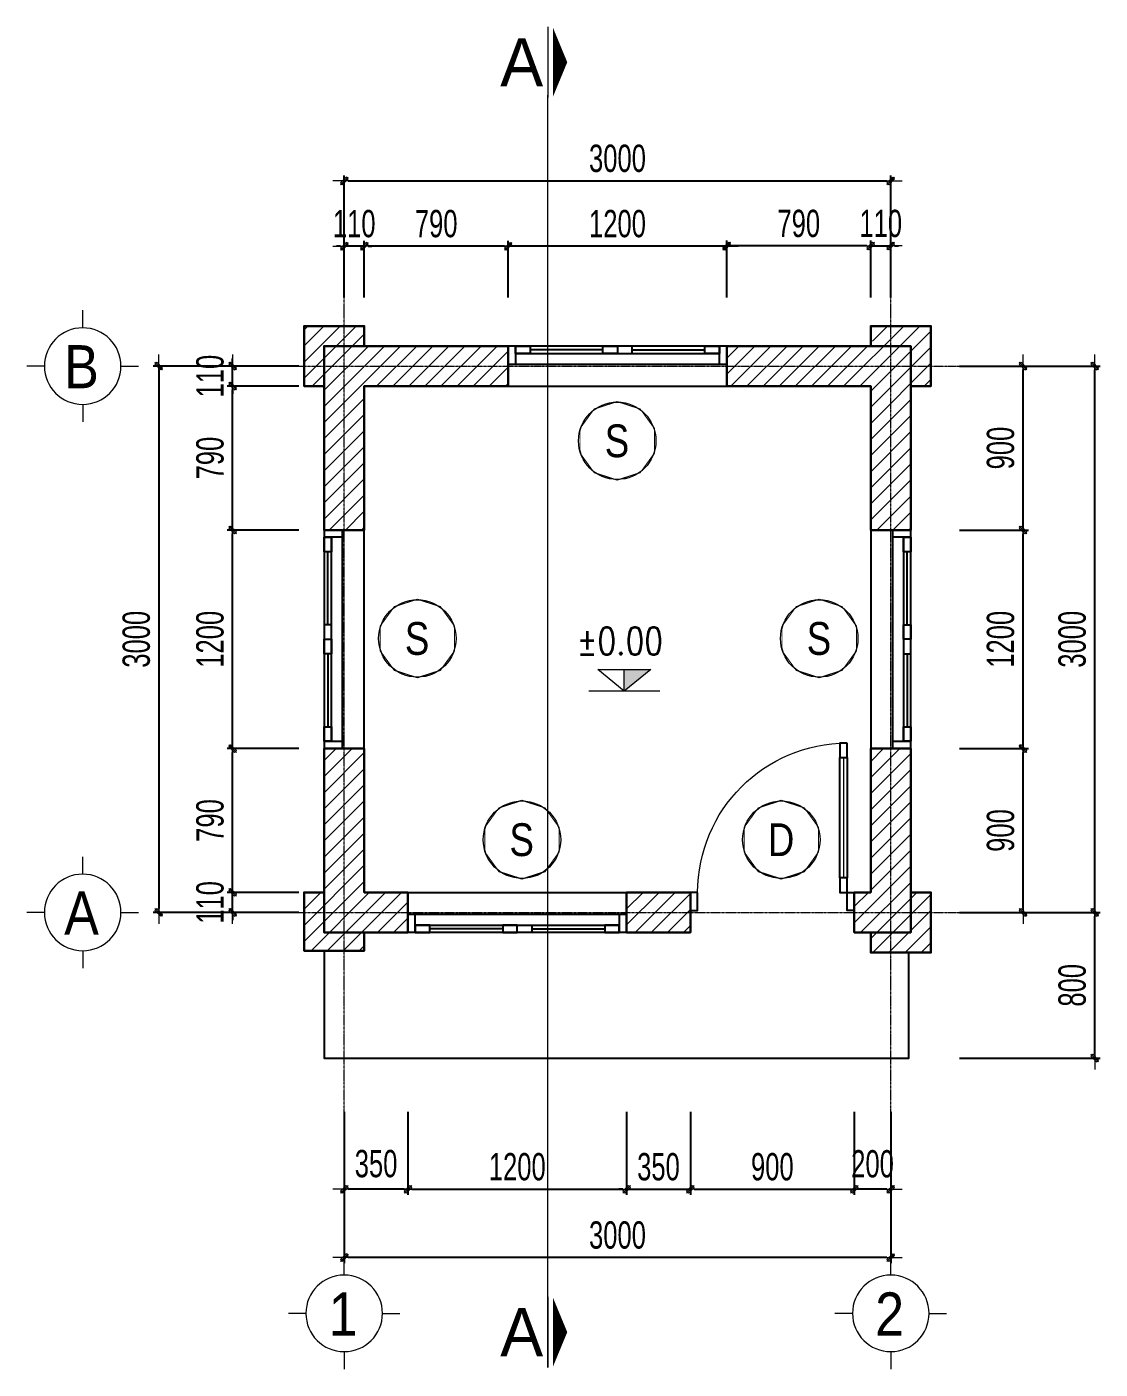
# Model space of a CAD drawing. Header units: millimetres. Extents: x 19378 to 228036, y -611253 to -529584.
# Drawn here: x 164868 to 170759, y -536955 to -529584 of the extents above; entities that cross this region are included whole.
import ezdxf
from ezdxf.enums import TextEntityAlignment as Align

# ---------------------------------------------------------------- set-up
doc = ezdxf.new("R2010")
doc.units = ezdxf.units.MM
doc.header["$MEASUREMENT"] = 0
doc.header["$PDMODE"] = 32
doc.linetypes.add('CENTER', pattern=[2, 1.25, -0.25, 0.25, -0.25])
doc.linetypes.add('HIDDEN', pattern=[0.375, 0.25, -0.125])
doc.layers.get('Defpoints').update_dxf_attribs({"color": 1})
doc.layers.add('(KT.KLPHU1)', color=5, linetype='Continuous')
for name, color, linetype, lineweight in [('(KT.NETMANH)', 8, 'Continuous', 15), ('LC Dim', 8, 'Continuous', 18), ('LC Hatch', 252, 'Continuous', 9), ('LC ISO', 153, 'Continuous', 13), ('LC Khac', 4, 'Continuous', 9), ('LC MANH DUT', 35, 'HIDDEN', 5), ('LC Net dam 1', 30, 'Continuous', 30), ('LC Net manh', 236, 'Continuous', 5), ('LC Net thay', 7, 'Continuous', 25), ('LC Text1', 3, 'Continuous', 20), ('LC Text2', 7, 'Continuous', 25), ('noithat', 125, 'Continuous', 9), ('TRUC', 251, 'CENTER', 5)]:
    doc.layers.add(name, color=color, linetype=linetype, lineweight=lineweight)
doc.styles.add('General text 2', font='arial.ttf')
doc.styles.add('HOATBIF', font='hoatbif.shx', dxfattribs={"width": 0.7})
doc.styles.add('LC 1', font='VHAVANB_1.TTF')
doc.styles.add('T1', font='Vnsimli.shx', dxfattribs={"width": 0.8})
doc.dimstyles.new('1-100', dxfattribs={"dimscale": 100, "dimtxt": 2.5, "dimasz": 0.35, "dimexe": 0.5, "dimexo": 0, "dimgap": 0.8, "dimtad": 1, "dimdec": 0, "dimzin": 0, "dimdsep": 46, "dimtxsty": 'HOATBIF', "dimblk1": 'DOT', "dimblk2": 'DOT', "dimsah": 1, "dimcen": -1, "dimdle": 1, "dimclrd": 256, "dimclre": 256, "dimclrt": 4, "dimadec": 3, "dimazin": 2, "dimtfac": 0.333333, "dimtdec": 0, "dimtix": 1, "dimtmove": 2, "dimatfit": 3, "dimldrblk": 'DOT', "dimfxl": 1, "dimtvp": 0.833333, "dimtolj": 1, "dimtzin": 0, "dimarcsym": 0})

# ---------------------------------------------------------------- blocks, each defined once
blk = doc.blocks.new('sc 1200')
at = {"layer": '(KT.KLPHU1)'}
for p, q in [((1195, -160), (75, -160)), ((555, -180), (155, -180)), ((715, -180), (1115, -180))]:
    blk.add_line(p, q, dxfattribs=at)
for points in [[(35, 20), (35, -200), (1235, -200), (1235, 20)], [(35, -100), (35, -200), (1235, -200), (1235, -100)], [(75, -100), (75, -200), (1195, -200), (1195, -100)], [(75, -200), (75, -160), (155, -160), (155, -200)], [(635, -200), (635, -160), (555, -160), (555, -200)], [(635, -200), (635, -160), (715, -160), (715, -200)], [(1115, -200), (1115, -160), (1195, -160), (1195, -200)]]:
    blk.add_lwpolyline(points, close=True, dxfattribs=at)
blk = doc.blocks.new('cd 900')
at = {"layer": '(KT.KLPHU1)'}
for points in [[(40, 820), (80, 820), (80, 740), (40, 740)], [(80, 740), (40, 740), (40, 80), (80, 80)], [(40, 80), (80, 80), (80, 0), (40, 0)], [(40, 0), (0, 0), (0, -100), (40, -100)], [(860, 0), (900, 0), (900, -100), (860, -100)]]:
    blk.add_lwpolyline(points, close=True, dxfattribs=at)
at = {"layer": '(KT.NETMANH)'}
blk.add_line((60, 740), (60, 80), dxfattribs=at)
blk.add_arc((40, 0), 820, 0, 90, dxfattribs=at)
blk = doc.blocks.new('DOT')
at = {"layer": 'LC Dim'}
blk.add_line((-3, 0), (3, 0), dxfattribs=at)
at = {"layer": 'LC Dim', "color": 4}
blk.add_line((-1, -1), (1, 1), dxfattribs=at)
blk.add_lwpolyline([(0.5, 1), (-1, -0.5), (-0.5, -1), (1, 0.5)], close=True, dxfattribs=at)
blk = doc.blocks.new('*D267')
at = {"layer": 'Defpoints', "color": 0, "ltscale": 2, "transparency": 16777216}
for p in [(166959.3, -535541.2), (168159.3, -535541.2), (168159.3, -535967.2)]:
    blk.add_point(p, dxfattribs=at)
at = {"layer": 'LC Dim', "lineweight": -2, "ltscale": 2, "transparency": 16777216}
for p, q in [((166959.3, -535541.2), (166959.3, -535997.2)), ((168159.3, -535541.2), (168159.3, -535997.2)), ((166980.3, -535967.2), (168138.3, -535967.2))]:
    blk.add_line(p, q, dxfattribs=at)
at = {"layer": 'LC Dim', "lineweight": -2, "ltscale": 2, "transparency": 16777216, "xscale": 21, "yscale": 21, "zscale": 21, "rotation": 180}
blk.add_blockref('DOT', (166959.3, -535967.2), dxfattribs=at)
at = {"layer": 'LC Dim', "lineweight": -2, "ltscale": 2, "transparency": 16777216, "xscale": 21, "yscale": 21, "zscale": 21}
blk.add_blockref('DOT', (168159.3, -535967.2), dxfattribs=at)
at = {"layer": 'LC Dim', "color": 4, "ltscale": 2, "transparency": 16777216, "insert": (167559.3, -535844.2), "char_height": 150, "attachment_point": 5, "style": 'HOATBIF'}
blk.add_mtext('\\A1;1200', dxfattribs=at)
blk = doc.blocks.new('*D268')
at = {"layer": 'Defpoints', "color": 0, "ltscale": 2, "transparency": 16777216}
for p in [(168159.3, -535541.2), (168509.3, -535541.2), (168509.3, -535967.2)]:
    blk.add_point(p, dxfattribs=at)
at = {"layer": 'LC Dim', "lineweight": -2, "ltscale": 2, "transparency": 16777216}
for p, q in [((168159.3, -535541.2), (168159.3, -535997.2)), ((168509.3, -535541.2), (168509.3, -535997.2)), ((168138.3, -535967.2), (168117.3, -535967.2)), ((168159.3, -535967.2), (168509.3, -535967.2)), ((168530.3, -535967.2), (168551.3, -535967.2))]:
    blk.add_line(p, q, dxfattribs=at)
at = {"layer": 'LC Dim', "lineweight": -2, "ltscale": 2, "transparency": 16777216, "xscale": 21, "yscale": 21, "zscale": 21}
blk.add_blockref('DOT', (168159.3, -535967.2), dxfattribs=at)
at = {"layer": 'LC Dim', "lineweight": -2, "ltscale": 2, "transparency": 16777216, "xscale": 21, "yscale": 21, "zscale": 21, "rotation": 180}
blk.add_blockref('DOT', (168509.3, -535967.2), dxfattribs=at)
at = {"layer": 'LC Dim', "color": 4, "ltscale": 2, "transparency": 16777216, "insert": (168334.3, -535844.2), "char_height": 150, "attachment_point": 5, "style": 'HOATBIF'}
blk.add_mtext('\\A1;350', dxfattribs=at)
blk = doc.blocks.new('*D269')
at = {"layer": 'Defpoints', "color": 0, "ltscale": 2, "transparency": 16777216}
for p in [(168509.3, -535541.2), (169409.3, -535541.2), (169409.3, -535967.2)]:
    blk.add_point(p, dxfattribs=at)
at = {"layer": 'LC Dim', "lineweight": -2, "ltscale": 2, "transparency": 16777216}
for p, q in [((168509.3, -535541.2), (168509.3, -535997.2)), ((169409.3, -535541.2), (169409.3, -535997.2)), ((168530.3, -535967.2), (169388.3, -535967.2))]:
    blk.add_line(p, q, dxfattribs=at)
at = {"layer": 'LC Dim', "lineweight": -2, "ltscale": 2, "transparency": 16777216, "xscale": 21, "yscale": 21, "zscale": 21, "rotation": 180}
blk.add_blockref('DOT', (168509.3, -535967.2), dxfattribs=at)
at = {"layer": 'LC Dim', "lineweight": -2, "ltscale": 2, "transparency": 16777216, "xscale": 21, "yscale": 21, "zscale": 21}
blk.add_blockref('DOT', (169409.3, -535967.2), dxfattribs=at)
at = {"layer": 'LC Dim', "color": 4, "ltscale": 2, "transparency": 16777216, "insert": (168959.3, -535844.2), "char_height": 150, "attachment_point": 5, "style": 'HOATBIF'}
blk.add_mtext('\\A1;900', dxfattribs=at)
blk = doc.blocks.new('*D270')
at = {"layer": 'Defpoints', "color": 0, "ltscale": 2, "transparency": 16777216}
for p in [(169987.2, -533547.1), (170335.3, -533547.1), (169987.2, -534447.1)]:
    blk.add_point(p, dxfattribs=at)
at = {"layer": 'LC Dim', "lineweight": -2, "ltscale": 2, "transparency": 16777216}
for p, q in [((169987.2, -533547.1), (170365.3, -533547.1)), ((170335.3, -534426.1), (170335.3, -533568.1)), ((169987.2, -534447.1), (170365.3, -534447.1))]:
    blk.add_line(p, q, dxfattribs=at)
at = {"layer": 'LC Dim', "lineweight": -2, "ltscale": 2, "transparency": 16777216, "xscale": 21, "yscale": 21, "zscale": 21}
for p, rotation in [((170335.3, -533547.1), 90), ((170335.3, -534447.1), 270)]:
    blk.add_blockref('DOT', p, dxfattribs=dict(at, rotation=rotation))
at = {"layer": 'LC Dim', "color": 4, "ltscale": 2, "transparency": 16777216, "insert": (170212.3, -533997.1), "char_height": 150, "attachment_point": 5, "rotation": 90, "style": 'HOATBIF'}
blk.add_mtext('\\A1;900', dxfattribs=at)
blk = doc.blocks.new('*D271')
at = {"layer": 'Defpoints', "color": 0, "ltscale": 2, "transparency": 16777216}
for p in [(169987.2, -532347.1), (170335.3, -532347.1), (169987.2, -533547.1)]:
    blk.add_point(p, dxfattribs=at)
at = {"layer": 'LC Dim', "lineweight": -2, "ltscale": 2, "transparency": 16777216}
for p, q in [((169987.2, -532347.1), (170365.3, -532347.1)), ((170335.3, -533526.1), (170335.3, -532368.1)), ((169987.2, -533547.1), (170365.3, -533547.1))]:
    blk.add_line(p, q, dxfattribs=at)
at = {"layer": 'LC Dim', "lineweight": -2, "ltscale": 2, "transparency": 16777216, "xscale": 21, "yscale": 21, "zscale": 21}
for p, rotation in [((170335.3, -532347.1), 90), ((170335.3, -533547.1), 270)]:
    blk.add_blockref('DOT', p, dxfattribs=dict(at, rotation=rotation))
at = {"layer": 'LC Dim', "color": 4, "ltscale": 2, "transparency": 16777216, "insert": (170212.3, -532947.1), "char_height": 150, "attachment_point": 5, "rotation": 90, "style": 'HOATBIF'}
blk.add_mtext('\\A1;1200', dxfattribs=at)
blk = doc.blocks.new('*D272')
at = {"layer": 'Defpoints', "color": 0, "ltscale": 2, "transparency": 16777216}
for p in [(169987.2, -531447.1), (170335.3, -531447.1), (169987.2, -532347.1)]:
    blk.add_point(p, dxfattribs=at)
at = {"layer": 'LC Dim', "lineweight": -2, "ltscale": 2, "transparency": 16777216}
for p, q in [((169987.2, -531447.1), (170365.3, -531447.1)), ((170335.3, -532326.1), (170335.3, -531468.1)), ((169987.2, -532347.1), (170365.3, -532347.1))]:
    blk.add_line(p, q, dxfattribs=at)
at = {"layer": 'LC Dim', "lineweight": -2, "ltscale": 2, "transparency": 16777216, "xscale": 21, "yscale": 21, "zscale": 21}
for p, rotation in [((170335.3, -531447.1), 90), ((170335.3, -532347.1), 270)]:
    blk.add_blockref('DOT', p, dxfattribs=dict(at, rotation=rotation))
at = {"layer": 'LC Dim', "color": 4, "ltscale": 2, "transparency": 16777216, "insert": (170212.3, -531897.1), "char_height": 150, "attachment_point": 5, "rotation": 90, "style": 'HOATBIF'}
blk.add_mtext('\\A1;900', dxfattribs=at)
blk = doc.blocks.new('*D273')
at = {"layer": 'Defpoints', "color": 0, "ltscale": 2, "transparency": 16777216}
for p in [(169987.2, -531447.1), (170728.5, -531447.1), (169987.2, -534447.1)]:
    blk.add_point(p, dxfattribs=at)
at = {"layer": 'LC Dim', "lineweight": -2, "ltscale": 2, "transparency": 16777216}
for p, q in [((169987.2, -531447.1), (170758.5, -531447.1)), ((170728.5, -534426.1), (170728.5, -531468.1)), ((169987.2, -534447.1), (170758.5, -534447.1))]:
    blk.add_line(p, q, dxfattribs=at)
at = {"layer": 'LC Dim', "lineweight": -2, "ltscale": 2, "transparency": 16777216, "xscale": 21, "yscale": 21, "zscale": 21}
for p, rotation in [((170728.5, -531447.1), 90), ((170728.5, -534447.1), 270)]:
    blk.add_blockref('DOT', p, dxfattribs=dict(at, rotation=rotation))
at = {"layer": 'LC Dim', "color": 4, "ltscale": 2, "transparency": 16777216, "insert": (170605.5, -532947.1), "char_height": 150, "attachment_point": 5, "rotation": 90, "style": 'HOATBIF'}
blk.add_mtext('\\A1;3000', dxfattribs=at)
blk = doc.blocks.new('*D274')
at = {"layer": 'Defpoints', "color": 0, "ltscale": 2, "transparency": 16777216}
for p in [(166609.3, -535541.2), (169609.3, -535541.2), (166609.3, -536342.2)]:
    blk.add_point(p, dxfattribs=at)
at = {"layer": 'LC Dim', "lineweight": -2, "ltscale": 2, "transparency": 16777216}
for p, q in [((166609.3, -535541.2), (166609.3, -536372.2)), ((169609.3, -535541.2), (169609.3, -536372.2)), ((169588.3, -536342.2), (166630.3, -536342.2))]:
    blk.add_line(p, q, dxfattribs=at)
at = {"layer": 'LC Dim', "lineweight": -2, "ltscale": 2, "transparency": 16777216, "xscale": 21, "yscale": 21, "zscale": 21, "rotation": 180}
blk.add_blockref('DOT', (166609.3, -536342.2), dxfattribs=at)
at = {"layer": 'LC Dim', "lineweight": -2, "ltscale": 2, "transparency": 16777216, "xscale": 21, "yscale": 21, "zscale": 21}
blk.add_blockref('DOT', (169609.3, -536342.2), dxfattribs=at)
at = {"layer": 'LC Dim', "color": 4, "ltscale": 2, "transparency": 16777216, "insert": (168109.3, -536219.2), "char_height": 150, "attachment_point": 5, "style": 'HOATBIF'}
blk.add_mtext('\\A1;3000', dxfattribs=at)
blk = doc.blocks.new('*D275')
at = {"layer": 'Defpoints', "color": 0, "ltscale": 2, "transparency": 16777216}
for p in [(168709.3, -530787.5), (168709.3, -531071.1), (169499.4, -531071.1)]:
    blk.add_point(p, dxfattribs=at)
at = {"layer": 'LC Dim', "lineweight": -2, "ltscale": 2, "transparency": 16777216}
for p, q in [((168709.3, -531071.1), (168709.3, -530757.5)), ((169499.4, -531071.1), (169499.4, -530757.5)), ((169478.4, -530787.5), (168730.3, -530787.5))]:
    blk.add_line(p, q, dxfattribs=at)
at = {"layer": 'LC Dim', "lineweight": -2, "ltscale": 2, "transparency": 16777216, "xscale": 21, "yscale": 21, "zscale": 21, "rotation": 180}
blk.add_blockref('DOT', (168709.3, -530787.5), dxfattribs=at)
at = {"layer": 'LC Dim', "lineweight": -2, "ltscale": 2, "transparency": 16777216, "xscale": 21, "yscale": 21, "zscale": 21}
blk.add_blockref('DOT', (169499.4, -530787.5), dxfattribs=at)
at = {"layer": 'LC Dim', "color": 4, "ltscale": 2, "transparency": 16777216, "insert": (169104.4, -530664.5), "char_height": 150, "attachment_point": 5, "style": 'HOATBIF'}
blk.add_mtext('\\A1;790', dxfattribs=at)
blk = doc.blocks.new('*D276')
at = {"layer": 'Defpoints', "color": 0, "ltscale": 2, "transparency": 16777216}
for p in [(167509.3, -530788.6), (167509.3, -531071.1), (168709.3, -531071.1)]:
    blk.add_point(p, dxfattribs=at)
at = {"layer": 'LC Dim', "lineweight": -2, "ltscale": 2, "transparency": 16777216}
for p, q in [((167509.3, -531071.1), (167509.3, -530758.6)), ((168709.3, -531071.1), (168709.3, -530758.6)), ((168688.3, -530788.6), (167530.3, -530788.6))]:
    blk.add_line(p, q, dxfattribs=at)
at = {"layer": 'LC Dim', "lineweight": -2, "ltscale": 2, "transparency": 16777216, "xscale": 21, "yscale": 21, "zscale": 21, "rotation": 180}
blk.add_blockref('DOT', (167509.3, -530788.6), dxfattribs=at)
at = {"layer": 'LC Dim', "lineweight": -2, "ltscale": 2, "transparency": 16777216, "xscale": 21, "yscale": 21, "zscale": 21}
blk.add_blockref('DOT', (168709.3, -530788.6), dxfattribs=at)
at = {"layer": 'LC Dim', "color": 4, "ltscale": 2, "transparency": 16777216, "insert": (168109.3, -530665.6), "char_height": 150, "attachment_point": 5, "style": 'HOATBIF'}
blk.add_mtext('\\A1;1200', dxfattribs=at)
blk = doc.blocks.new('*D277')
at = {"layer": 'Defpoints', "color": 0, "ltscale": 2, "transparency": 16777216}
for p in [(166719.3, -530788.6), (166719.3, -531071.1), (167509.3, -531071.1)]:
    blk.add_point(p, dxfattribs=at)
at = {"layer": 'LC Dim', "lineweight": -2, "ltscale": 2, "transparency": 16777216}
for p, q in [((166719.3, -531071.1), (166719.3, -530758.6)), ((167509.3, -531071.1), (167509.3, -530758.6)), ((167488.3, -530788.6), (166740.3, -530788.6))]:
    blk.add_line(p, q, dxfattribs=at)
at = {"layer": 'LC Dim', "lineweight": -2, "ltscale": 2, "transparency": 16777216, "xscale": 21, "yscale": 21, "zscale": 21, "rotation": 180}
blk.add_blockref('DOT', (166719.3, -530788.6), dxfattribs=at)
at = {"layer": 'LC Dim', "lineweight": -2, "ltscale": 2, "transparency": 16777216, "xscale": 21, "yscale": 21, "zscale": 21}
blk.add_blockref('DOT', (167509.3, -530788.6), dxfattribs=at)
at = {"layer": 'LC Dim', "color": 4, "ltscale": 2, "transparency": 16777216, "insert": (167114.3, -530665.6), "char_height": 150, "attachment_point": 5, "style": 'HOATBIF'}
blk.add_mtext('\\A1;790', dxfattribs=at)
blk = doc.blocks.new('*D278')
at = {"layer": 'Defpoints', "color": 0, "ltscale": 2, "transparency": 16777216}
for p in [(169609.3, -530430), (166609.3, -531071.1), (169609.3, -531071.1)]:
    blk.add_point(p, dxfattribs=at)
at = {"layer": 'LC Dim', "lineweight": -2, "ltscale": 2, "transparency": 16777216}
for p, q in [((166609.3, -531071.1), (166609.3, -530400)), ((166630.3, -530430), (169588.3, -530430)), ((169609.3, -531071.1), (169609.3, -530400))]:
    blk.add_line(p, q, dxfattribs=at)
at = {"layer": 'LC Dim', "lineweight": -2, "ltscale": 2, "transparency": 16777216, "xscale": 21, "yscale": 21, "zscale": 21, "rotation": 180}
blk.add_blockref('DOT', (166609.3, -530430), dxfattribs=at)
at = {"layer": 'LC Dim', "lineweight": -2, "ltscale": 2, "transparency": 16777216, "xscale": 21, "yscale": 21, "zscale": 21}
blk.add_blockref('DOT', (169609.3, -530430), dxfattribs=at)
at = {"layer": 'LC Dim', "color": 4, "ltscale": 2, "transparency": 16777216, "insert": (168109.3, -530307), "char_height": 150, "attachment_point": 5, "style": 'HOATBIF'}
blk.add_mtext('\\A1;3000', dxfattribs=at)
blk = doc.blocks.new('*D279')
at = {"layer": 'Defpoints', "color": 0, "ltscale": 2, "transparency": 16777216}
for p in [(165996.3, -532347.1), (166360.5, -532347.1), (166360.5, -533547.1)]:
    blk.add_point(p, dxfattribs=at)
at = {"layer": 'LC Dim', "lineweight": -2, "ltscale": 2, "transparency": 16777216}
for p, q in [((166360.5, -532347.1), (165966.3, -532347.1)), ((165996.3, -533526.1), (165996.3, -532368.1)), ((166360.5, -533547.1), (165966.3, -533547.1))]:
    blk.add_line(p, q, dxfattribs=at)
at = {"layer": 'LC Dim', "lineweight": -2, "ltscale": 2, "transparency": 16777216, "xscale": 21, "yscale": 21, "zscale": 21}
for p, rotation in [((165996.3, -532347.1), 90), ((165996.3, -533547.1), 270)]:
    blk.add_blockref('DOT', p, dxfattribs=dict(at, rotation=rotation))
at = {"layer": 'LC Dim', "color": 4, "ltscale": 2, "transparency": 16777216, "insert": (165873.3, -532947.1), "char_height": 150, "attachment_point": 5, "rotation": 90, "style": 'HOATBIF'}
blk.add_mtext('\\A1;1200', dxfattribs=at)
blk = doc.blocks.new('*D280')
at = {"layer": 'Defpoints', "color": 0, "ltscale": 2, "transparency": 16777216}
for p in [(166360.5, -531447.1), (165591.7, -534447.1), (166360.5, -534447.1)]:
    blk.add_point(p, dxfattribs=at)
at = {"layer": 'LC Dim', "lineweight": -2, "ltscale": 2, "transparency": 16777216}
for p, q in [((166360.5, -531447.1), (165561.7, -531447.1)), ((165591.7, -531468.1), (165591.7, -534426.1)), ((166360.5, -534447.1), (165561.7, -534447.1))]:
    blk.add_line(p, q, dxfattribs=at)
at = {"layer": 'LC Dim', "lineweight": -2, "ltscale": 2, "transparency": 16777216, "xscale": 21, "yscale": 21, "zscale": 21}
for p, rotation in [((165591.7, -531447.1), 90), ((165591.7, -534447.1), 270)]:
    blk.add_blockref('DOT', p, dxfattribs=dict(at, rotation=rotation))
at = {"layer": 'LC Dim', "color": 4, "ltscale": 2, "transparency": 16777216, "insert": (165468.7, -532947.1), "char_height": 150, "attachment_point": 5, "rotation": 90, "style": 'HOATBIF'}
blk.add_mtext('\\A1;3000', dxfattribs=at)
blk = doc.blocks.new('*D281')
at = {"layer": 'Defpoints', "color": 0, "ltscale": 2, "transparency": 16777216}
for p in [(165996.3, -533547.1), (166360.5, -533547.1), (166360.5, -534337.1)]:
    blk.add_point(p, dxfattribs=at)
at = {"layer": 'LC Dim', "lineweight": -2, "ltscale": 2, "transparency": 16777216}
for p, q in [((166360.5, -533547.1), (165966.3, -533547.1)), ((165996.3, -534316.1), (165996.3, -533568.1)), ((166360.5, -534337.1), (165966.3, -534337.1))]:
    blk.add_line(p, q, dxfattribs=at)
at = {"layer": 'LC Dim', "lineweight": -2, "ltscale": 2, "transparency": 16777216, "xscale": 21, "yscale": 21, "zscale": 21}
for p, rotation in [((165996.3, -533547.1), 90), ((165996.3, -534337.1), 270)]:
    blk.add_blockref('DOT', p, dxfattribs=dict(at, rotation=rotation))
at = {"layer": 'LC Dim', "color": 4, "ltscale": 2, "transparency": 16777216, "insert": (165873.3, -533942.1), "char_height": 150, "attachment_point": 5, "rotation": 90, "style": 'HOATBIF'}
blk.add_mtext('\\A1;790', dxfattribs=at)
blk = doc.blocks.new('*D282')
at = {"layer": 'Defpoints', "color": 0, "ltscale": 2, "transparency": 16777216}
for p in [(165996.3, -531557.1), (166360.5, -531557.1), (166360.5, -532347.1)]:
    blk.add_point(p, dxfattribs=at)
at = {"layer": 'LC Dim', "lineweight": -2, "ltscale": 2, "transparency": 16777216}
for p, q in [((166360.5, -531557.1), (165966.3, -531557.1)), ((165996.3, -532326.1), (165996.3, -531578.1)), ((166360.5, -532347.1), (165966.3, -532347.1))]:
    blk.add_line(p, q, dxfattribs=at)
at = {"layer": 'LC Dim', "lineweight": -2, "ltscale": 2, "transparency": 16777216, "xscale": 21, "yscale": 21, "zscale": 21}
for p, rotation in [((165996.3, -531557.1), 90), ((165996.3, -532347.1), 270)]:
    blk.add_blockref('DOT', p, dxfattribs=dict(at, rotation=rotation))
at = {"layer": 'LC Dim', "color": 4, "ltscale": 2, "transparency": 16777216, "insert": (165873.3, -531952.1), "char_height": 150, "attachment_point": 5, "rotation": 90, "style": 'HOATBIF'}
blk.add_mtext('\\A1;790', dxfattribs=at)
blk = doc.blocks.new('*D283')
at = {"layer": 'Defpoints', "color": 0, "ltscale": 2, "transparency": 16777216}
for p in [(169409.3, -535541.2), (169609.3, -535541.2), (169409.3, -535967.2)]:
    blk.add_point(p, dxfattribs=at)
at = {"layer": 'LC Dim', "lineweight": -2, "ltscale": 2, "transparency": 16777216}
for p, q in [((169409.3, -535541.2), (169409.3, -535997.2)), ((169609.3, -535541.2), (169609.3, -535997.2)), ((169588.3, -535967.2), (169430.3, -535967.2))]:
    blk.add_line(p, q, dxfattribs=at)
at = {"layer": 'LC Dim', "lineweight": -2, "ltscale": 2, "transparency": 16777216, "xscale": 21, "yscale": 21, "zscale": 21, "rotation": 180}
blk.add_blockref('DOT', (169409.3, -535967.2), dxfattribs=at)
at = {"layer": 'LC Dim', "lineweight": -2, "ltscale": 2, "transparency": 16777216, "xscale": 21, "yscale": 21, "zscale": 21}
blk.add_blockref('DOT', (169609.3, -535967.2), dxfattribs=at)
at = {"layer": 'LC Dim', "color": 4, "ltscale": 2, "transparency": 16777216, "insert": (169509.3, -535828.2), "char_height": 150, "attachment_point": 5, "style": 'HOATBIF'}
blk.add_mtext('\\A1;200', dxfattribs=at)
blk = doc.blocks.new('*D284')
at = {"layer": 'Defpoints', "color": 0, "ltscale": 2, "transparency": 16777216}
for p in [(166609.3, -535541.2), (166959.3, -535541.2), (166609.3, -535967.2)]:
    blk.add_point(p, dxfattribs=at)
at = {"layer": 'LC Dim', "lineweight": -2, "ltscale": 2, "transparency": 16777216}
for p, q in [((166609.3, -535541.2), (166609.3, -535997.2)), ((166959.3, -535541.2), (166959.3, -535997.2)), ((166938.3, -535967.2), (166630.3, -535967.2))]:
    blk.add_line(p, q, dxfattribs=at)
at = {"layer": 'LC Dim', "lineweight": -2, "ltscale": 2, "transparency": 16777216, "xscale": 21, "yscale": 21, "zscale": 21, "rotation": 180}
blk.add_blockref('DOT', (166609.3, -535967.2), dxfattribs=at)
at = {"layer": 'LC Dim', "lineweight": -2, "ltscale": 2, "transparency": 16777216, "xscale": 21, "yscale": 21, "zscale": 21}
blk.add_blockref('DOT', (166959.3, -535967.2), dxfattribs=at)
at = {"layer": 'LC Dim', "color": 4, "ltscale": 2, "transparency": 16777216, "insert": (166784.3, -535827.2), "char_height": 150, "attachment_point": 5, "style": 'HOATBIF'}
blk.add_mtext('\\A1;350', dxfattribs=at)
blk = doc.blocks.new('*D285')
at = {"layer": 'Defpoints', "color": 0, "ltscale": 2, "transparency": 16777216}
for p in [(166609.3, -530788.6), (166609.3, -531071.1), (166719.3, -531071.1)]:
    blk.add_point(p, dxfattribs=at)
at = {"layer": 'LC Dim', "lineweight": -2, "ltscale": 2, "transparency": 16777216}
for p, q in [((166609.3, -531071.1), (166609.3, -530758.6)), ((166719.3, -531071.1), (166719.3, -530758.6)), ((166588.3, -530788.6), (166567.3, -530788.6)), ((166719.3, -530788.6), (166609.3, -530788.6)), ((166740.3, -530788.6), (166761.3, -530788.6))]:
    blk.add_line(p, q, dxfattribs=at)
at = {"layer": 'LC Dim', "lineweight": -2, "ltscale": 2, "transparency": 16777216, "xscale": 21, "yscale": 21, "zscale": 21}
blk.add_blockref('DOT', (166609.3, -530788.6), dxfattribs=at)
at = {"layer": 'LC Dim', "lineweight": -2, "ltscale": 2, "transparency": 16777216, "xscale": 21, "yscale": 21, "zscale": 21, "rotation": 180}
blk.add_blockref('DOT', (166719.3, -530788.6), dxfattribs=at)
at = {"layer": 'LC Dim', "color": 4, "ltscale": 2, "transparency": 16777216, "insert": (166664.3, -530665.6), "char_height": 150, "attachment_point": 5, "style": 'HOATBIF'}
blk.add_mtext('\\A1;110', dxfattribs=at)
blk = doc.blocks.new('*D286')
at = {"layer": 'Defpoints', "color": 0, "ltscale": 2, "transparency": 16777216}
for p in [(165996.3, -534337.1), (166330.5, -534337.1), (166330.5, -534447.1)]:
    blk.add_point(p, dxfattribs=at)
at = {"layer": 'LC Dim', "lineweight": -2, "ltscale": 2, "transparency": 16777216}
for p, q in [((165996.3, -534316.1), (165996.3, -534295.1)), ((166330.5, -534337.1), (165966.3, -534337.1)), ((165996.3, -534447.1), (165996.3, -534337.1)), ((166330.5, -534447.1), (165966.3, -534447.1)), ((165996.3, -534468.1), (165996.3, -534489.1))]:
    blk.add_line(p, q, dxfattribs=at)
at = {"layer": 'LC Dim', "lineweight": -2, "ltscale": 2, "transparency": 16777216, "xscale": 21, "yscale": 21, "zscale": 21}
for p, rotation in [((165996.3, -534337.1), 270), ((165996.3, -534447.1), 90)]:
    blk.add_blockref('DOT', p, dxfattribs=dict(at, rotation=rotation))
at = {"layer": 'LC Dim', "color": 4, "ltscale": 2, "transparency": 16777216, "insert": (165873.3, -534392.1), "char_height": 150, "attachment_point": 5, "rotation": 90, "style": 'HOATBIF'}
blk.add_mtext('\\A1;110', dxfattribs=at)
blk = doc.blocks.new('*D287')
at = {"layer": 'Defpoints', "color": 0, "ltscale": 2, "transparency": 16777216}
for p in [(165996.3, -531447.1), (166322.1, -531447.1), (166322.1, -531557.1)]:
    blk.add_point(p, dxfattribs=at)
at = {"layer": 'LC Dim', "lineweight": -2, "ltscale": 2, "transparency": 16777216}
for p, q in [((165996.3, -531426.1), (165996.3, -531405.1)), ((166322.1, -531447.1), (165966.3, -531447.1)), ((165996.3, -531557.1), (165996.3, -531447.1)), ((166322.1, -531557.1), (165966.3, -531557.1)), ((165996.3, -531578.1), (165996.3, -531599.1))]:
    blk.add_line(p, q, dxfattribs=at)
at = {"layer": 'LC Dim', "lineweight": -2, "ltscale": 2, "transparency": 16777216, "xscale": 21, "yscale": 21, "zscale": 21}
for p, rotation in [((165996.3, -531447.1), 270), ((165996.3, -531557.1), 90)]:
    blk.add_blockref('DOT', p, dxfattribs=dict(at, rotation=rotation))
at = {"layer": 'LC Dim', "color": 4, "ltscale": 2, "transparency": 16777216, "insert": (165873.3, -531502.1), "char_height": 150, "attachment_point": 5, "rotation": 90, "style": 'HOATBIF'}
blk.add_mtext('\\A1;110', dxfattribs=at)
blk = doc.blocks.new('*D288')
at = {"layer": 'Defpoints', "color": 0, "ltscale": 2, "transparency": 16777216}
for p in [(169987.2, -534447.1), (170728.5, -534447.1), (169987.2, -535247.1)]:
    blk.add_point(p, dxfattribs=at)
at = {"layer": 'LC Dim', "lineweight": -2, "ltscale": 2, "transparency": 16777216}
for p, q in [((169987.2, -534447.1), (170758.5, -534447.1)), ((170728.5, -535226.1), (170728.5, -534468.1)), ((169987.2, -535247.1), (170758.5, -535247.1))]:
    blk.add_line(p, q, dxfattribs=at)
at = {"layer": 'LC Dim', "lineweight": -2, "ltscale": 2, "transparency": 16777216, "xscale": 21, "yscale": 21, "zscale": 21}
for p, rotation in [((170728.5, -534447.1), 90), ((170728.5, -535247.1), 270)]:
    blk.add_blockref('DOT', p, dxfattribs=dict(at, rotation=rotation))
at = {"layer": 'LC Dim', "color": 4, "ltscale": 2, "transparency": 16777216, "insert": (170605.5, -534847.1), "char_height": 150, "attachment_point": 5, "rotation": 90, "style": 'HOATBIF'}
blk.add_mtext('\\A1;800', dxfattribs=at)
blk = doc.blocks.new('*D289')
at = {"layer": 'Defpoints', "color": 0, "ltscale": 2, "transparency": 16777216}
for p in [(169609.3, -530787.5), (169499.4, -531071.1), (169609.3, -531071.1)]:
    blk.add_point(p, dxfattribs=at)
at = {"layer": 'LC Dim', "lineweight": -2, "ltscale": 2, "transparency": 16777216}
for p, q in [((169499.4, -531071.1), (169499.4, -530757.5)), ((169609.3, -531071.1), (169609.3, -530757.5)), ((169478.4, -530787.5), (169457.4, -530787.5)), ((169499.4, -530787.5), (169609.3, -530787.5)), ((169630.3, -530787.5), (169651.3, -530787.5))]:
    blk.add_line(p, q, dxfattribs=at)
at = {"layer": 'LC Dim', "lineweight": -2, "ltscale": 2, "transparency": 16777216, "xscale": 21, "yscale": 21, "zscale": 21}
blk.add_blockref('DOT', (169499.4, -530787.5), dxfattribs=at)
at = {"layer": 'LC Dim', "lineweight": -2, "ltscale": 2, "transparency": 16777216, "xscale": 21, "yscale": 21, "zscale": 21, "rotation": 180}
blk.add_blockref('DOT', (169609.3, -530787.5), dxfattribs=at)
at = {"layer": 'LC Dim', "color": 4, "ltscale": 2, "transparency": 16777216, "insert": (169554.4, -530664.5), "char_height": 150, "attachment_point": 5, "style": 'HOATBIF'}
blk.add_mtext('\\A1;110', dxfattribs=at)
blk = doc.blocks.new('TTRUC')
at = {"layer": 'LC ISO'}
for p, q in [((0, 6.95), (0, 10.13)), ((-6.95, 0), (-10.13, 0)), ((6.95, 0), (10.13, 0)), ((0, -6.95), (0, -10.13))]:
    blk.add_line(p, q, dxfattribs=at)
at = {"layer": 'LC Net manh'}
blk.add_circle((0, 0), 6.95, dxfattribs=at)
blk = doc.blocks.new('*U224')
at = {"layer": 'Defpoints'}
blk.add_lwpolyline([(0, 4.25), (-2.5, 3.44), (-4.04, 1.31), (-4.04, -1.31), (-2.5, -3.44), (0, -4.25), (2.5, -3.44), (4.04, -1.31), (4.04, 1.31), (2.5, 3.44)], close=True, dxfattribs=at)
at = {"layer": 'LC Text1', "style": 'General text 2', "width": 0.8, "flags": 8}
blk.add_attdef('SYMBOL', text='', height=3.5, dxfattribs=at).set_placement((0, 0), align=Align.MIDDLE_CENTER)
blk.add_wipeout([(0, 4.25), (-2.5, 3.44), (-4.04, 1.31), (-4.04, -1.31), (-2.5, -3.44), (0, -4.25), (2.5, -3.44), (4.04, -1.31), (4.04, 1.31), (2.5, 3.44)]).dxf.layer = 'LC Net manh'
at = {"layer": 'LC ISO'}
blk.add_circle((0, 0), 4.25, dxfattribs=at)
blk = doc.blocks.new('Caodo1')
at = {"layer": 'LC Text1'}
blk.add_hatch(color=256, dxfattribs=at).paths.add_polyline_path([(0, 0), (243, 200), (0, 200)])
for p, q in [((0, 0), (0, 200)), ((324, 0), (-324, 0))]:
    blk.add_line(p, q, dxfattribs=at)
blk.add_lwpolyline([(-243, 200), (243, 200), (0, 0), (0, 0)], close=True, dxfattribs=at)
at = {"layer": 'LC Text1', "style": 'T1', "width": 0.8}
blk.add_attdef('%%P0,00', text='', height=250, dxfattribs=at).set_placement((-39, 460), align=Align.MIDDLE_CENTER)

msp = doc.modelspace()

# ---------------------------------------------------------------- hatches: boundary and pattern name
at = {"layer": 'LC Hatch'}
h = msp.add_hatch(dxfattribs=at)
h.set_pattern_fill('ANSI31', color=8, scale=500)
h.set_pattern_definition([(45, (171283.55, -555786.865), (-44.19417, 44.19417), [])])
h.paths.add_polyline_path([(166719.3, -531227.1), (166389.3, -531227.1), (166389.3, -531557.1), (166499.3, -531557.1), (166499.3, -531337.1), (166719.3, -531337.1)])
h.paths.add_polyline_path([(167509.3, -531337.1), (166499.3, -531337.1), (166499.3, -532347.1), (166719.3, -532347.1), (166719.3, -531557.1), (167509.3, -531557.1)])
h.paths.add_polyline_path([(169719.3, -531337.1), (168709.3, -531337.1), (168709.3, -531557.1), (169499.3, -531557.1), (169499.3, -532347.1), (169719.3, -532347.1)])
h.paths.add_polyline_path([(169829.3, -531227.1), (169509.3, -531227.1), (169509.3, -531337.1), (169719.3, -531337.1), (169719.3, -531557.1), (169829.3, -531557.1)])
h.paths.add_polyline_path([(169719.3, -533547.1), (169499.3, -533547.1), (169499.3, -534337.1), (169409.3, -534337.1), (169409.3, -534557.1), (169719.3, -534557.1)])
h.paths.add_polyline_path([(169829.3, -534337.1), (169719.3, -534337.1), (169719.3, -534557.1), (169499.3, -534557.1), (169499.3, -534667.1), (169829.3, -534667.1)])
h.paths.add_polyline_path([(168509.3, -534337.1), (168159.3, -534337.1), (168159.3, -534557.1), (168509.3, -534557.1)])
h.paths.add_polyline_path([(166959.3, -534337.1), (166719.3, -534337.1), (166719.3, -533547.1), (166499.3, -533547.1), (166499.3, -534557.1), (166959.3, -534557.1)])
h.paths.add_polyline_path([(166719.3, -534557.1), (166499.3, -534557.1), (166499.3, -534337.1), (166389.3, -534337.1), (166389.3, -534657.1), (166719.3, -534657.1)])

# ---------------------------------------------------------------- linework, layer by layer
at = {"layer": 'LC Khac', "color": 1, "ltscale": 2}
for p, q in [((167726.5, -529584.2), (167726.5, -529972.6)), ((167726.5, -536557.6), (167726.5, -536946))]:
    msp.add_line(p, q, dxfattribs=at)
for points in [[(167833.7, -529778.4, 0, 377.1, 0), (167755.7, -529778.4, 220, 220, 0)], [(167833.7, -536751.8, 0, 377.1, 0), (167755.7, -536751.8, 220, 220, 0)]]:
    msp.add_lwpolyline(points, format="xyseb", dxfattribs=at)
at = {"layer": 'LC Net dam 1', "ltscale": 5}
for points in [[(166499.3, -531557.1), (166389.3, -531557.1), (166389.3, -531227.1), (166719.3, -531227.1), (166719.3, -531337.1)], [(169719.3, -531557.1), (169829.3, -531557.1), (169829.3, -531227.1), (169499.4, -531227.1), (169499.4, -531336)], [(166719.3, -532347.1), (166719.3, -531557.1), (167509.3, -531557.1), (167509.3, -531337.1), (166499.3, -531337.1), (166499.3, -532347.1), (166719.3, -532347.1)], [(169499.3, -532347.1), (169499.3, -531557.1), (168709.3, -531557.1), (168709.3, -531337.1), (169719.3, -531337.1), (169719.3, -532347.1), (169499.3, -532347.1)], [(166959.3, -534337.1), (166719.3, -534337.1), (166719.3, -533547.1), (166499.3, -533547.1), (166499.3, -534557.1), (166959.3, -534557.1), (166959.3, -534337.1)], [(166499.3, -534337.1), (166389.3, -534337.1), (166389.3, -534657.1), (166719.3, -534657.1), (166719.3, -534557.1)], [(168159.3, -534337.1), (168159.3, -534557.1), (168509.3, -534557.1), (168509.3, -534337.1), (168159.3, -534337.1)], [(169719.3, -534337.1), (169829.3, -534337.1), (169829.3, -534667.1), (169499.3, -534667.1), (169499.3, -534557.1)]]:
    msp.add_lwpolyline(points, dxfattribs=at)
msp.add_lwpolyline([(169499.3, -533547.1), (169499.3, -534337.1), (169409.3, -534337.1), (169409.3, -534557.1), (169719.3, -534557.1), (169719.3, -533547.1)], close=True, dxfattribs=at)
at = {"layer": 'LC Net thay'}
msp.add_lwpolyline([(166499.3, -534657.1), (166499.3, -535247.1), (169709.3, -535247.1), (169709.3, -534667.1)], dxfattribs=at)
at = {"layer": 'TRUC'}
for points in [[(166609.3, -536342.2), (166609.3, -530514.9)], [(169609.3, -536342.2), (169609.3, -530514.9)], [(165591.7, -531447.1), (170469.3, -531447.1)], [(165591.7, -534447.1), (170469.3, -534447.1)]]:
    msp.add_lwpolyline(points, dxfattribs=at)

# ---------------------------------------------------------------- block references
at = {"layer": 'LC ISO', "xscale": -30.23532588058191, "yscale": 30.23532588058191, "zscale": 30.23532588058191}
for p in [(165173.9, -531447.1), (165173.9, -534447.1), (166609.3, -536648.6), (169609.3, -536648.6)]:
    msp.add_blockref('TTRUC', p, dxfattribs=at)
at = {"layer": 'LC Text1'}
ref = msp.add_blockref('Caodo1', (168146.5, -533232.2), dxfattribs=dict(at, xscale=0.6, yscale=0.6, zscale=0.6))
ref.add_attrib('%%P0,00', '%%p0.00', dxfattribs={"layer": 'LC Text2', "height": 150, "style": 'T1', "width": 0.8}).set_placement((168123, -532956.5), align=Align.MIDDLE_CENTER)
at = {"layer": 'noithat'}
for p, rotation in [((168744.3, -531537.1), 180), ((166699.3, -532312.1), 270), ((169519.3, -533582.1), 90)]:
    msp.add_blockref('sc 1200', p, dxfattribs=dict(at, rotation=rotation))
at = {"layer": 'noithat', "xscale": -1}
for name, p in [('cd 900', (169409.3, -534337.1)), ('sc 1200', (168194.3, -534357.1))]:
    msp.add_blockref(name, p, dxfattribs=at)

# ---------------------------------------------------------------- texts
at = {"ltscale": 2, "style": 'LC 1'}
for p in [(167583.6, -529778.4), (167583.6, -536751.8)]:
    msp.add_attdef('A', text='A', height=264, dxfattribs=at).set_placement(p, align=Align.MIDDLE_CENTER)
at = {"layer": 'LC Text1', "ltscale": 0.2, "style": 'LC 1', "width": 0.9}
for s, p in [('b', (165167.7, -531639.7)), ('a', (165167.7, -534639.7)), ('1', (166603.2, -536841.2)), ('2', (169603.2, -536841.2))]:
    msp.add_text(s, height=236.7, dxfattribs=at).set_placement(p, align=Align.BOTTOM_CENTER)

# ---------------------------------------------------------------- dimensions: what is measured, and where the dimension line sits
at = {"layer": 'LC Dim', "ltscale": 2}
for base, p1, p2, angle, picture, middle in [((169609.3, -530430), (166609.3, -531071.1), (169609.3, -531071.1), 180, '*D278', (168109.3, -530307)), ((166609.3, -530788.6), (166719.3, -531071.1), (166609.3, -531071.1), 180, '*D285', (166664.3, -530665.6)), ((166719.3, -530788.6), (167509.3, -531071.1), (166719.3, -531071.1), 180, '*D277', (167114.3, -530665.6)), ((167509.3, -530788.6), (168709.3, -531071.1), (167509.3, -531071.1), 180, '*D276', (168109.3, -530665.6)), ((168709.3, -530787.5), (169499.4, -531071.1), (168709.3, -531071.1), 180, '*D275', (169104.4, -530664.5)), ((169609.3, -530787.5), (169499.4, -531071.1), (169609.3, -531071.1), 180, '*D289', (169554.4, -530664.5)), ((165996.3, -531447.1), (166322.1, -531557.1), (166322.1, -531447.1), 90, '*D287', (165873.3, -531502.1)), ((165591.7, -534447.1), (166360.5, -531447.1), (166360.5, -534447.1), 90, '*D280', (165468.7, -532947.1)), ((170335.3, -531447.1), (169987.2, -532347.1), (169987.2, -531447.1), 90, '*D272', (170212.3, -531897.1)), ((170728.5, -531447.1), (169987.2, -534447.1), (169987.2, -531447.1), 90, '*D273', (170605.5, -532947.1)), ((165996.3, -531557.1), (166360.5, -532347.1), (166360.5, -531557.1), 90, '*D282', (165873.3, -531952.1)), ((165996.3, -532347.1), (166360.5, -533547.1), (166360.5, -532347.1), 90, '*D279', (165873.3, -532947.1)), ((170335.3, -532347.1), (169987.2, -533547.1), (169987.2, -532347.1), 90, '*D271', (170212.3, -532947.1)), ((165996.3, -533547.1), (166360.5, -534337.1), (166360.5, -533547.1), 90, '*D281', (165873.3, -533942.1)), ((170335.3, -533547.1), (169987.2, -534447.1), (169987.2, -533547.1), 90, '*D270', (170212.3, -533997.1)), ((165996.3, -534337.1), (166330.5, -534447.1), (166330.5, -534337.1), 90, '*D286', (165873.3, -534392.1)), ((170728.5, -534447.1), (169987.2, -535247.1), (169987.2, -534447.1), 90, '*D288', (170605.5, -534847.1)), ((166609.3, -536342.2), (169609.3, -535541.2), (166609.3, -535541.2), 180, '*D274', (168109.3, -536219.2)), ((168159.3, -535967.2), (166959.3, -535541.2), (168159.3, -535541.2), 180, '*D267', (167559.3, -535844.2)), ((168509.3, -535967.2), (168159.3, -535541.2), (168509.3, -535541.2), 180, '*D268', (168334.3, -535844.2)), ((169409.3, -535967.2), (168509.3, -535541.2), (169409.3, -535541.2), 180, '*D269', (168959.3, -535844.2))]:
    dim = msp.add_linear_dim(base=base, p1=p1, p2=p2, angle=angle, dimstyle='1-100', override={"dimscale": 60}, dxfattribs=at)
    dim.commit()
    dim.dimension.update_dxf_attribs({"geometry": picture, "text_midpoint": middle})
for base, p1, p2, picture, middle in [((166609.3, -535967.2), (166959.3, -535541.2), (166609.3, -535541.2), '*D284', (166784.3, -535827.2)), ((169409.3, -535967.2), (169609.3, -535541.2), (169409.3, -535541.2), '*D283', (169509.3, -535828.2))]:
    dim = msp.add_linear_dim(base=base, p1=p1, p2=p2, angle=180, dimstyle='1-100', override={"dimscale": 60}, dxfattribs=at)
    dim.commit()
    dim.dimension.update_dxf_attribs({"geometry": picture, "text_midpoint": middle, "dimtype": 160})

# ---------------------------------------------------------------- next in the draw order: block references
at = {"layer": 'LC Net manh'}
ref = msp.add_blockref('*U224', (168107.9, -531857.3), dxfattribs=dict(at, xscale=50, yscale=50, zscale=50))
ref.add_attrib('SYMBOL', 'S', dxfattribs={"layer": 'LC Text1', "height": 180, "style": 'General text 2', "width": 0.8}).set_placement((168106.5, -531857.3), align=Align.MIDDLE_CENTER)
ref = msp.add_blockref('*U224', (167010.8, -532942.6), dxfattribs=dict(at, xscale=50, yscale=50, zscale=50))
ref.add_attrib('SYMBOL', 'S', dxfattribs={"layer": 'LC Text1', "height": 180, "style": 'General text 2', "width": 0.8}).set_placement((167009.4, -532942.6), align=Align.MIDDLE_CENTER)
ref = msp.add_blockref('*U224', (169216.5, -532942.6), dxfattribs=dict(at, xscale=50, yscale=50, zscale=50))
ref.add_attrib('SYMBOL', 'S', dxfattribs={"layer": 'LC Text1', "height": 180, "style": 'General text 2', "width": 0.8}).set_placement((169215.1, -532942.6), align=Align.MIDDLE_CENTER)
ref = msp.add_blockref('*U224', (167585.1, -534047.5), dxfattribs=dict(at, xscale=50, yscale=50, zscale=50))
ref.add_attrib('SYMBOL', 'S', dxfattribs={"layer": 'LC Text1', "height": 180, "style": 'General text 2', "width": 0.8}).set_placement((167583.6, -534047.5), align=Align.MIDDLE_CENTER)
ref = msp.add_blockref('*U224', (169008.6, -534047.5), dxfattribs=dict(at, xscale=50, yscale=50, zscale=50))
ref.add_attrib('SYMBOL', 'D', dxfattribs={"layer": 'LC Text1', "height": 180, "style": 'General text 2', "width": 0.8}).set_placement((169007.2, -534047.5), align=Align.MIDDLE_CENTER)

# ---------------------------------------------------------------- next in the draw order: linework, layer by layer
at = {"layer": 'LC MANH DUT', "ltscale": 2}
msp.add_line((167726.5, -536946), (167726.5, -529956.9), dxfattribs=at)

doc.saveas('drawing.dxf')
